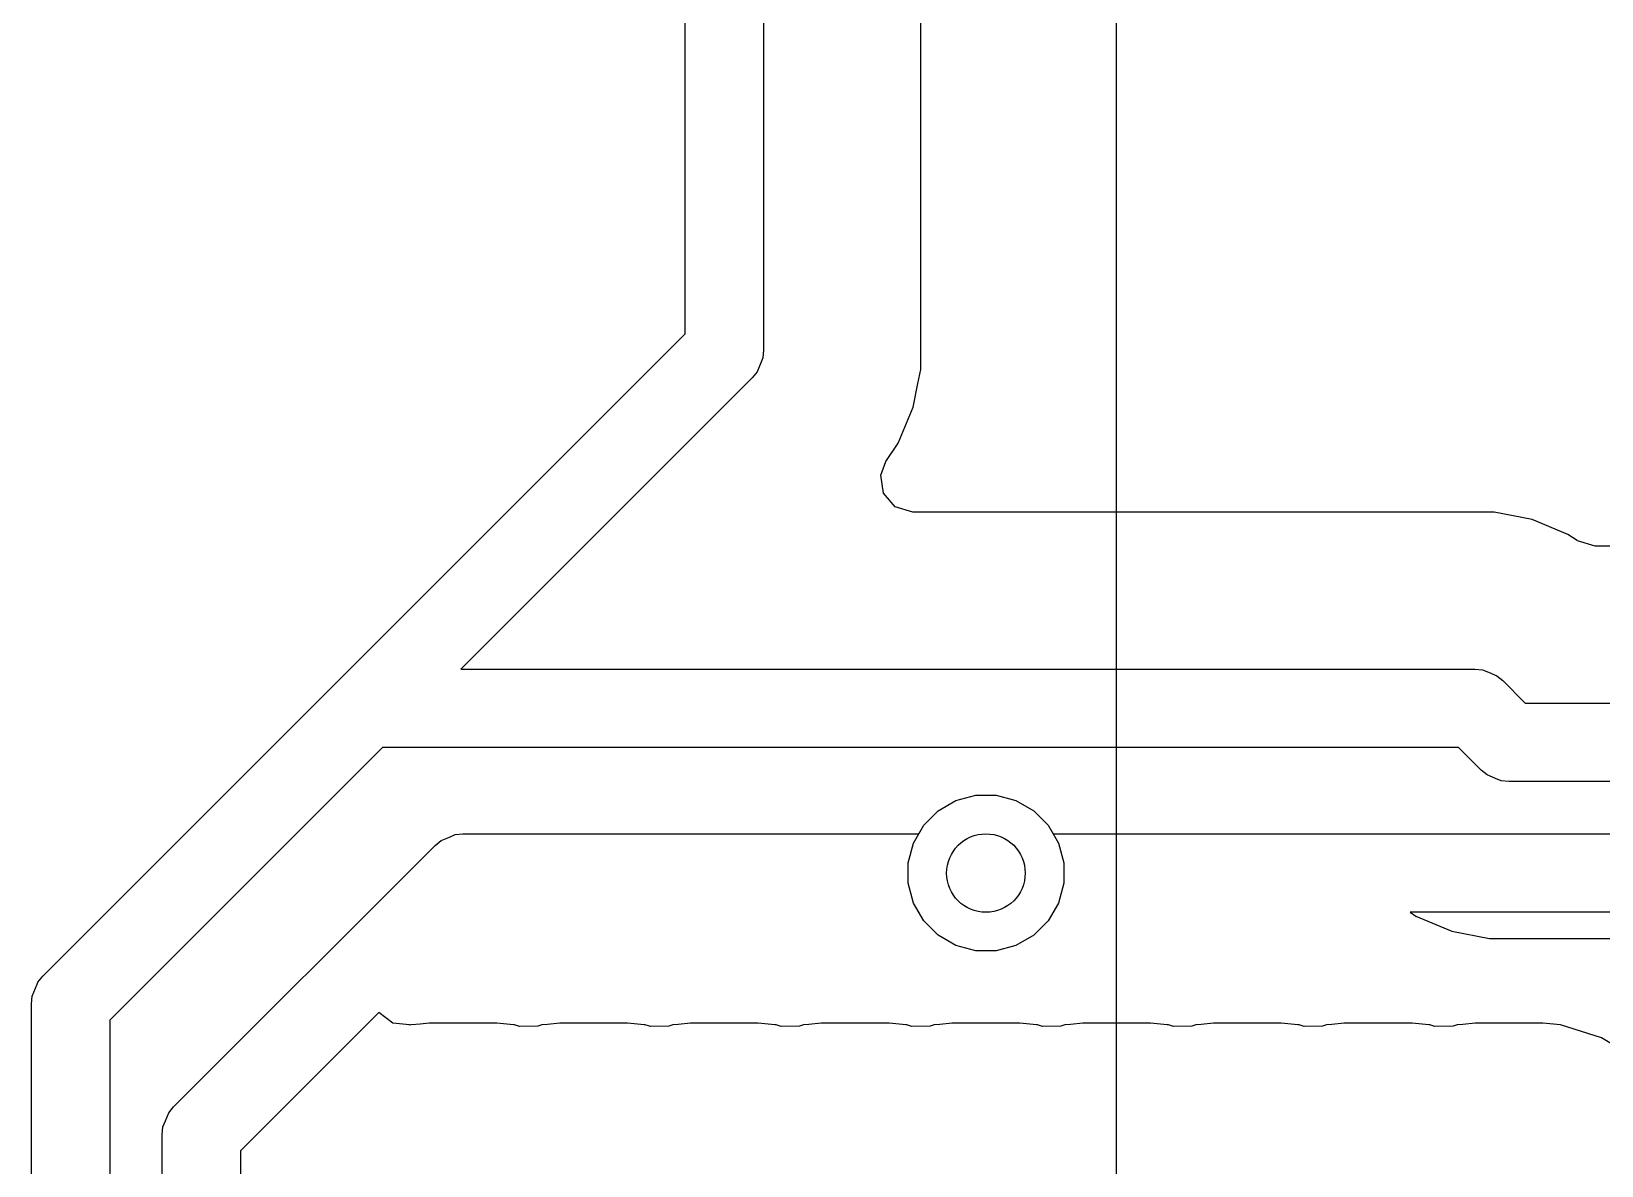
# Model space of a CAD drawing. Header units: inches. Extents: x 1.3 to 5.24, y -7.03 to -1.12.
# Drawn here: x 3.8327 to 4.0691, y -3.2133 to -3.0426 of the extents above; entities that cross this region are included whole.
import ezdxf

# ---------------------------------------------------------------- set-up
doc = ezdxf.new("R2010")
doc.units = ezdxf.units.IN
doc.header["$MEASUREMENT"] = 0
for name, color, linetype, true_color in [('B.Cu', 153, 'CONTINUOUS', 0x4d7fc4), ('F.Cu', 13, 'CONTINUOUS', 0xc83434), ('In1.Cu', 91, 'CONTINUOUS', 0x7fc87f), ('In2.Cu', 33, 'CONTINUOUS', 0xce7d2c)]:
    doc.layers.add(name, color=color, linetype=linetype, true_color=true_color)

msp = doc.modelspace()

# ---------------------------------------------------------------- linework, layer by layer
at = {"layer": 'B.Cu'}
msp.add_circle((3.97638, -3.16929), 0.00591, dxfattribs=at)
at = {"layer": 'F.Cu', "linetype": 'CONTINUOUS'}
for p, q in [((3.9311, -3.08811), (3.9311, -2.89615)), ((3.94291, -2.89961), (3.94291, -3.09055)), ((3.96656, -3.09346), (3.96656, -2.93948)), ((3.87378, -3.14543), (3.9311, -3.08811)), ((3.9428, -3.0917), (3.94258, -3.09223)), ((3.94291, -3.09055), (3.9428, -3.0917)), ((3.94192, -3.09383), (3.94118, -3.09473)), ((3.94258, -3.09223), (3.94192, -3.09383)), ((3.96613, -3.09558), (3.96656, -3.09346)), ((3.94118, -3.09473), (3.89733, -3.13858)), ((3.96542, -3.09917), (3.96613, -3.09558)), ((3.96319, -3.10455), (3.96542, -3.09917)), ((3.96132, -3.10735), (3.96319, -3.10455)), ((3.96319, -3.10455), (3.96319, -3.10455)), ((3.96319, -3.10455), (3.96319, -3.10455)), ((3.96055, -3.10936), (3.96132, -3.10735)), ((3.96094, -3.11209), (3.96055, -3.10936)), ((3.96274, -3.11417), (3.96094, -3.11209)), ((3.96538, -3.11494), (3.96274, -3.11417)), ((4.05291, -3.11494), (3.96538, -3.11494)), ((4.05862, -3.11608), (4.05291, -3.11494)), ((4.05291, -3.11494), (4.05291, -3.11494)), ((4.064, -3.1183), (4.05862, -3.11608)), ((4.05862, -3.11608), (4.05862, -3.11608)), ((4.06539, -3.11924), (4.064, -3.1183)), ((4.064, -3.1183), (4.064, -3.1183)), ((4.06546, -3.11928), (4.06539, -3.11924)), ((4.0681, -3.12006), (4.06546, -3.11928)), ((4.07285, -3.12006), (4.0681, -3.12006)), ((3.89733, -3.13858), (4.05, -3.13858)), ((4.05, -3.13858), (4.05115, -3.1387)), ((4.05115, -3.1387), (4.05203, -3.13906)), ((4.05203, -3.13906), (4.05328, -3.13958)), ((4.05328, -3.13958), (4.05418, -3.14031)), ((4.05418, -3.14031), (4.05756, -3.1437)), ((4.05756, -3.1437), (4.13041, -3.1437)), ((3.83441, -3.1848), (3.87378, -3.14543)), ((3.88552, -3.15039), (3.88213, -3.15378)), ((4.04755, -3.15039), (3.88552, -3.15039)), ((4.05094, -3.15378), (4.04755, -3.15039)), ((3.88213, -3.15378), (3.84449, -3.19142)), ((4.05184, -3.15452), (4.05094, -3.15378)), ((4.05308, -3.15503), (4.05184, -3.15452)), ((4.05397, -3.1554), (4.05308, -3.15503)), ((4.05512, -3.15551), (4.05397, -3.1554)), ((4.09487, -3.15551), (4.05512, -3.15551)), ((3.97186, -3.15838), (3.97484, -3.15758)), ((3.97484, -3.15758), (3.97792, -3.15758)), ((3.97792, -3.15758), (3.9809, -3.15838)), ((3.96701, -3.1621), (3.96919, -3.15992)), ((3.96919, -3.15992), (3.97186, -3.15838)), ((3.9809, -3.15838), (3.98357, -3.15992)), ((3.98357, -3.15992), (3.98575, -3.1621)), ((3.96627, -3.16339), (3.96701, -3.1621)), ((3.98575, -3.1621), (3.98649, -3.16339)), ((3.85409, -3.20449), (3.89346, -3.16512)), ((3.89346, -3.16512), (3.89436, -3.16438)), ((3.89436, -3.16438), (3.8956, -3.16386)), ((3.8956, -3.16386), (3.89649, -3.1635)), ((3.89649, -3.1635), (3.89764, -3.16339)), ((3.89764, -3.16339), (3.96627, -3.16339)), ((3.98649, -3.16339), (4.13041, -3.16339)), ((4.04023, -3.1752), (4.04112, -3.17579)), ((4.10433, -3.1752), (4.04023, -3.1752)), ((4.04112, -3.17579), (4.04112, -3.17579)), ((4.04112, -3.17579), (4.0465, -3.17802)), ((4.0465, -3.17802), (4.0465, -3.17802)), ((4.0465, -3.17802), (4.0465, -3.17802)), ((4.0465, -3.17802), (4.0465, -3.17802)), ((4.0465, -3.17802), (4.05221, -3.17915)), ((4.05221, -3.17915), (4.05221, -3.17915)), ((4.05221, -3.17915), (4.05221, -3.17915)), ((4.05221, -3.17915), (4.05803, -3.17915)), ((4.05803, -3.17915), (4.09029, -3.17915)), ((3.83279, -3.18782), (3.83353, -3.18603)), ((3.83353, -3.18603), (3.83367, -3.1857)), ((3.83367, -3.1857), (3.83441, -3.1848)), ((3.83268, -3.18898), (3.83279, -3.18782)), ((3.83268, -3.2185), (3.83268, -3.18898)), ((3.885, -3.19028), (3.86417, -3.21111)), ((3.88709, -3.19191), (3.885, -3.19028)), ((3.84449, -3.19142), (3.84449, -3.2185)), ((3.8896, -3.19214), (3.88709, -3.19191)), ((3.8896, -3.19218), (3.8896, -3.19214)), ((3.88982, -3.19216), (3.8896, -3.19218)), ((3.88983, -3.19216), (3.88982, -3.19216)), ((3.88986, -3.19215), (3.88983, -3.19216)), ((3.8912, -3.19203), (3.88986, -3.19215)), ((3.89254, -3.19191), (3.8912, -3.19203)), ((3.90274, -3.19191), (3.89254, -3.19191)), ((3.90524, -3.19214), (3.90274, -3.19191)), ((3.90542, -3.19215), (3.90524, -3.19214)), ((3.90603, -3.19234), (3.90542, -3.19215)), ((3.90542, -3.19215), (3.90542, -3.19215)), ((3.90618, -3.19239), (3.90603, -3.19234)), ((3.90893, -3.19234), (3.90618, -3.19239)), ((3.90954, -3.19215), (3.90893, -3.19234)), ((3.91037, -3.19208), (3.90954, -3.19215)), ((3.90954, -3.19215), (3.90954, -3.19215)), ((3.91222, -3.19191), (3.91037, -3.19208)), ((3.92242, -3.19191), (3.91222, -3.19191)), ((3.92493, -3.19214), (3.92242, -3.19191)), ((3.9251, -3.19215), (3.92493, -3.19214)), ((3.92571, -3.19234), (3.9251, -3.19215)), ((3.9251, -3.19215), (3.9251, -3.19215)), ((3.92587, -3.19239), (3.92571, -3.19234)), ((3.92862, -3.19234), (3.92587, -3.19239)), ((3.92923, -3.19215), (3.92862, -3.19234)), ((3.93006, -3.19208), (3.92923, -3.19215)), ((3.92923, -3.19215), (3.92923, -3.19215)), ((3.93191, -3.19191), (3.93006, -3.19208)), ((3.94211, -3.19191), (3.93191, -3.19191)), ((3.94461, -3.19214), (3.94211, -3.19191)), ((3.94479, -3.19215), (3.94461, -3.19214)), ((3.9454, -3.19234), (3.94479, -3.19215)), ((3.94479, -3.19215), (3.94479, -3.19215)), ((3.94555, -3.19239), (3.9454, -3.19234)), ((3.9483, -3.19234), (3.94555, -3.19239)), ((3.94891, -3.19215), (3.9483, -3.19234)), ((3.94974, -3.19208), (3.94891, -3.19215)), ((3.94891, -3.19215), (3.94891, -3.19215)), ((3.95159, -3.19191), (3.94974, -3.19208)), ((3.9618, -3.19191), (3.95159, -3.19191)), ((3.9643, -3.19214), (3.9618, -3.19191)), ((3.96447, -3.19215), (3.9643, -3.19214)), ((3.96448, -3.19215), (3.96447, -3.19215)), ((3.96508, -3.19234), (3.96448, -3.19215)), ((3.96524, -3.19239), (3.96508, -3.19234)), ((3.96799, -3.19234), (3.96524, -3.19239)), ((3.9686, -3.19215), (3.96799, -3.19234)), ((3.96943, -3.19208), (3.9686, -3.19215)), ((3.9686, -3.19215), (3.9686, -3.19215)), ((3.97128, -3.19191), (3.96943, -3.19208)), ((3.98148, -3.19191), (3.97128, -3.19191)), ((3.98398, -3.19214), (3.98148, -3.19191)), ((3.98416, -3.19215), (3.98398, -3.19214)), ((3.98477, -3.19234), (3.98416, -3.19215)), ((3.98416, -3.19215), (3.98416, -3.19215)), ((3.98492, -3.19239), (3.98477, -3.19234)), ((3.98767, -3.19234), (3.98492, -3.19239)), ((3.98828, -3.19215), (3.98767, -3.19234)), ((3.98911, -3.19208), (3.98828, -3.19215)), ((3.98828, -3.19215), (3.98828, -3.19215)), ((3.99096, -3.19191), (3.98911, -3.19208)), ((4.00117, -3.19191), (3.99096, -3.19191)), ((4.00367, -3.19214), (4.00117, -3.19191)), ((4.00384, -3.19215), (4.00367, -3.19214)), ((4.00385, -3.19215), (4.00384, -3.19215)), ((4.00445, -3.19234), (4.00385, -3.19215)), ((4.00461, -3.19239), (4.00445, -3.19234)), ((4.00736, -3.19234), (4.00461, -3.19239)), ((4.00797, -3.19215), (4.00736, -3.19234)), ((4.0088, -3.19208), (4.00797, -3.19215)), ((4.00797, -3.19215), (4.00797, -3.19215)), ((4.01065, -3.19191), (4.0088, -3.19208)), ((4.02085, -3.19191), (4.01065, -3.19191)), ((4.02335, -3.19214), (4.02085, -3.19191)), ((4.02353, -3.19215), (4.02335, -3.19214)), ((4.02414, -3.19234), (4.02353, -3.19215)), ((4.02353, -3.19215), (4.02353, -3.19215)), ((4.02429, -3.19239), (4.02414, -3.19234)), ((4.02704, -3.19234), (4.02429, -3.19239)), ((4.02765, -3.19215), (4.02704, -3.19234)), ((4.02848, -3.19208), (4.02765, -3.19215)), ((4.02765, -3.19215), (4.02765, -3.19215)), ((4.03033, -3.19191), (4.02848, -3.19208)), ((4.04054, -3.19191), (4.03033, -3.19191)), ((4.04304, -3.19214), (4.04054, -3.19191)), ((4.04321, -3.19215), (4.04304, -3.19214)), ((4.04322, -3.19215), (4.04321, -3.19215)), ((4.04382, -3.19234), (4.04322, -3.19215)), ((4.04398, -3.19239), (4.04382, -3.19234)), ((4.04673, -3.19234), (4.04398, -3.19239)), ((4.04734, -3.19215), (4.04673, -3.19234)), ((4.04817, -3.19208), (4.04734, -3.19215)), ((4.04734, -3.19215), (4.04734, -3.19215)), ((4.05002, -3.19191), (4.04817, -3.19208)), ((4.06022, -3.19191), (4.05002, -3.19191)), ((4.0629, -3.19215), (4.06022, -3.19191)), ((4.06907, -3.19407), (4.0629, -3.19215)), ((4.0629, -3.19215), (4.0629, -3.19215)), ((4.0629, -3.19215), (4.0629, -3.19215)), ((4.07459, -3.19742), (4.06907, -3.19407)), ((4.06907, -3.19407), (4.06907, -3.19407)), ((3.85286, -3.20658), (3.85336, -3.20538)), ((3.85336, -3.20538), (3.85409, -3.20449)), ((3.85236, -3.20866), (3.85248, -3.20751)), ((3.85248, -3.20751), (3.85286, -3.20658)), ((3.85236, -3.2185), (3.85236, -3.20866)), ((3.86417, -3.21111), (3.86417, -3.2185))]:
    msp.add_line(p, q, dxfattribs=at)
at = {"layer": 'F.Cu'}
msp.add_circle((3.97638, -3.16929), 0.00591, dxfattribs=at)
at = {"layer": 'In1.Cu', "linetype": 'CONTINUOUS'}
for p, q in [((3.97186, -3.15838), (3.97484, -3.15758)), ((3.97484, -3.15758), (3.97792, -3.15758)), ((3.97792, -3.15758), (3.9809, -3.15838)), ((3.96701, -3.1621), (3.96919, -3.15992)), ((3.96919, -3.15992), (3.97186, -3.15838)), ((3.9809, -3.15838), (3.98357, -3.15992)), ((3.98357, -3.15992), (3.98575, -3.1621)), ((3.96547, -3.16477), (3.96701, -3.1621)), ((3.98575, -3.1621), (3.98729, -3.16477)), ((3.96467, -3.16775), (3.96547, -3.16477)), ((3.98729, -3.16477), (3.98809, -3.16775)), ((3.96467, -3.17083), (3.96467, -3.16775)), ((3.98809, -3.16775), (3.98809, -3.17083)), ((3.96547, -3.17381), (3.96467, -3.17083)), ((3.98809, -3.17083), (3.98729, -3.17381)), ((3.96701, -3.17648), (3.96547, -3.17381)), ((3.98729, -3.17381), (3.98575, -3.17648)), ((3.96919, -3.17866), (3.96701, -3.17648)), ((3.98575, -3.17648), (3.98357, -3.17866)), ((3.97186, -3.1802), (3.96919, -3.17866)), ((3.98357, -3.17866), (3.9809, -3.1802)), ((3.97484, -3.181), (3.97186, -3.1802)), ((3.97792, -3.181), (3.97484, -3.181)), ((3.9809, -3.1802), (3.97792, -3.181))]:
    msp.add_line(p, q, dxfattribs=at)
at = {"layer": 'In1.Cu'}
msp.add_circle((3.97638, -3.16929), 0.00591, dxfattribs=at)
at = {"layer": 'In2.Cu', "linetype": 'CONTINUOUS'}
for p, q in [((3.99606, -3.40551), (3.99606, -2.73622)), ((3.97186, -3.15838), (3.97484, -3.15758)), ((3.97484, -3.15758), (3.97792, -3.15758)), ((3.97792, -3.15758), (3.9809, -3.15838)), ((3.96701, -3.1621), (3.96919, -3.15992)), ((3.96919, -3.15992), (3.97186, -3.15838)), ((3.9809, -3.15838), (3.98357, -3.15992)), ((3.98357, -3.15992), (3.98575, -3.1621)), ((3.96547, -3.16477), (3.96701, -3.1621)), ((3.98575, -3.1621), (3.98729, -3.16477)), ((3.96467, -3.16775), (3.96547, -3.16477)), ((3.98729, -3.16477), (3.98809, -3.16775)), ((3.96467, -3.17083), (3.96467, -3.16775)), ((3.98809, -3.16775), (3.98809, -3.17083)), ((3.96547, -3.17381), (3.96467, -3.17083)), ((3.98809, -3.17083), (3.98729, -3.17381)), ((3.96701, -3.17648), (3.96547, -3.17381)), ((3.98729, -3.17381), (3.98575, -3.17648)), ((3.96919, -3.17866), (3.96701, -3.17648)), ((3.98575, -3.17648), (3.98357, -3.17866)), ((3.97186, -3.1802), (3.96919, -3.17866)), ((3.98357, -3.17866), (3.9809, -3.1802)), ((3.97484, -3.181), (3.97186, -3.1802)), ((3.97792, -3.181), (3.97484, -3.181)), ((3.9809, -3.1802), (3.97792, -3.181))]:
    msp.add_line(p, q, dxfattribs=at)
at = {"layer": 'In2.Cu'}
msp.add_circle((3.97638, -3.16929), 0.00591, dxfattribs=at)

doc.saveas('drawing.dxf')
